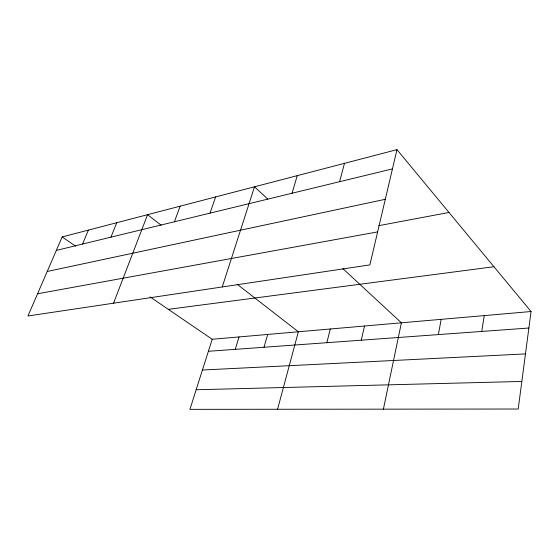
<?xml version="1.0" encoding="UTF-8"?>
<svg xmlns="http://www.w3.org/2000/svg" width="559" height="559" viewBox="0 0 559 559"><rect width="100%" height="100%" fill="white"/><g stroke="black" fill="none" stroke-linecap="round" stroke-linejoin="round"><path stroke-width="0.84" d="M531.05 311.524L518.2 409.02L189.927 409.349L212.203 339.271L531.05 311.524L396.974 149.651L62.154 236.946L27.95 315.989L369.869 264.896L396.974 149.651M481.732 331.445L484.262 315.59M438.361 334.596L441.184 319.343M383.404 409.153L401.39 322.809L342.877 268.634M361.261 340.193L364.517 326.016M326.84 342.695L330.264 328.999M277.564 409.258L298.352 331.773L237.128 284.224M339.572 181.71L344.491 163.333M264.016 347.258L267.684 334.443M292.029 193.239L297.248 175.652M235.276 349.34L239.028 336.937M222.244 286.956L254.492 186.797L267.747 199.067M210.03 213.133L215.62 196.936M174.422 221.769L180.124 206.187M113.547 303.202L147.576 214.677L161.16 225.221M110.948 237.17L116.761 222.706M82.55 244.059L88.378 230.105M56.326 250.418L392.446 168.881M47.208 271.478L385.298 199.283M378.736 225.675L448.996 212.462M37.565 293.768L377.625 231.901M168.308 309.337L493.946 266.727M208.381 351.297L528.877 328.021M202.428 370.023L525.46 353.917M196.153 389.756L521.833 381.441M62.154 236.946L75.738 246.205M150.043 296.878L212.203 339.271"/></g></svg>
